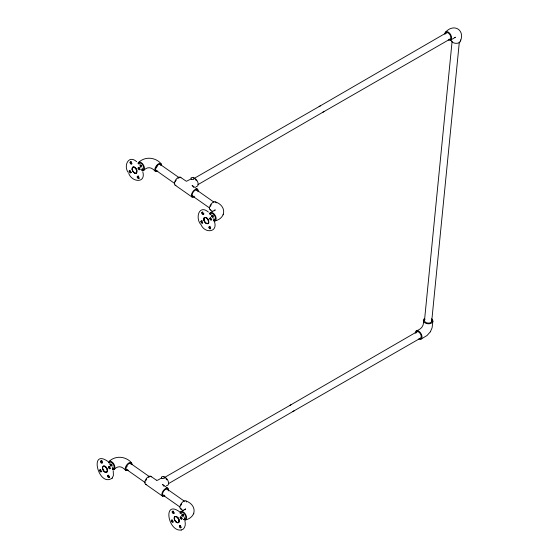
<?xml version="1.0" encoding="UTF-8"?>
<svg xmlns="http://www.w3.org/2000/svg" width="558" height="558" viewBox="0 0 558 558"><rect width="100%" height="100%" fill="white"/><g stroke="black" fill="none" stroke-linecap="round" stroke-linejoin="round"><path stroke-width="0.84" d="M423.382 320.243C424.282 325.628 421.395 329.269 416.331 330.824M460.594 40.804C464.863 29.741 453.961 23.387 445.912 31.771M452.106 41.306L424.54 320.027M431.697 321.464L459.346 41.892M432.855 321.248L432.101 327.79L430.351 331.808M215.095 220.926C226.506 217.948 226.374 205.762 215.639 201.954M185.521 519.986C196.932 517.008 196.8 504.823 186.058 501.014M214.509 210.791L215.276 209.815L210.506 212.577M184.921 509.873L185.702 508.868L180.931 511.637M223.123 214.837L223.402 214.216M193.549 513.89L193.828 513.269M430.371 331.773L427.058 335.498L420.927 339.173M107.875 461.431C88.569 447.837 98.661 488.25 112.304 478.004M112.13 478.234L113.4 475.493L113.246 470.847M179.578 511.77C162.434 499.34 167.993 532.186 181.343 529.995M181.217 530.03C185.137 529.319 185.863 524.415 184.942 521.186M138.084 163.578L139.27 164.066M142.06 169.988L142.583 169.458L142.151 168.084M141.934 170.26L142.562 169.625L142.081 169.904M209.682 214.021L209.996 213.707L210.973 214.405M213.756 220.326L214.279 219.803M213.63 220.598L214.265 219.964L213.463 220.431M108.51 462.631L109.696 463.119M112.479 469.041L113.009 468.518L112.577 467.144M112.36 469.313L112.988 468.685L112.507 468.964M180.101 513.081L180.415 512.76L181.392 513.458M184.182 519.379L184.705 518.856M184.056 519.651L184.684 519.024L183.882 519.484M319.127 106.543L446.588 32.657M197.964 184.628L323.926 111.614M289.546 405.603L417.007 331.717M168.39 483.688L294.352 410.674M138.809 162.238C145.178 156.254 155.257 157.168 160.976 163.585M141.258 165.461L140.295 166.012L139.765 165.642M141.334 165.566L140.372 166.124L140.658 167.044M141.934 169.89L142.576 169.52M143.399 170.588C147.668 166.43 151.051 166.835 155.41 171.313M450.501 40.12L455.454 37.267L454.624 37.428M209.906 213.658L209.501 213.84A4.764 2.748 60 0 1 215.102 215.235A4.764 2.748 60 0 1 213.867 221.059M212.954 215.8L211.991 216.351L211.287 215.855M213.037 215.904L212.145 216.692M213.309 220.417L214.272 219.859L213.854 218.422M109.228 461.299C115.597 455.307 125.683 456.221 131.402 462.638M111.684 464.514L110.721 465.072L109.654 464.326M111.76 464.626L110.798 465.184L111.084 466.097M112.514 468.86L112.995 468.58M113.825 469.648C118.094 465.484 121.477 465.888 125.829 470.373M180.081 512.802L179.92 512.893A4.764 2.748 60 0 1 185.521 514.288A4.764 2.748 60 0 1 184.286 520.119M183.38 514.853L182.417 515.411L181.713 514.915M183.889 516.338L183.463 514.901L182.494 515.522L182.926 516.896M183.735 519.477L184.698 518.919L184.273 517.482M190.941 179.055L186.358 181.287L180.394 177.221M194.728 178.072L320.529 105.734M322.524 112.43L449.825 39.227M161.36 478.108L157.572 480.278L156.477 480.229M164.401 477.557L290.955 404.787M292.943 411.483L420.251 338.281M128.752 173.419C131.674 182.11 146.077 183.798 142.82 171.787M160.104 164.331L179.271 177.786M196.311 189.748L214.056 202.212M156.282 170.567L174.738 183.526M192.482 195.984L209.522 207.946M210.066 209.689L212.835 211.628M175.121 185.151L192.154 197.114M140.197 164.715L141.341 165.51L141.767 166.947M211.894 215.053L213.044 215.848L213.463 217.285M211.182 216.016L211.531 216.267M211.712 216.385L211.956 216.741M150.82 476.274L156.317 480.131M130.53 463.391L149.697 476.846M166.73 488.808L184.482 501.265M126.701 469.62L145.157 482.579M162.908 495.037L179.941 506.999M145.54 484.205L162.58 496.167M180.492 508.75L183.254 510.689M110.617 463.768L111.767 464.563L112.193 466M182.32 514.106L183.463 514.901M181.601 515.076L181.957 515.32M182.131 515.446L182.382 515.801M197.434 189.183L192.085 185.423L193.368 186.777M167.86 488.243L162.511 484.477L163.794 485.83M208.378 212.04C198.732 203.921 195.07 218.631 201.04 224.721C204.939 233.907 218.583 232.456 214.258 221.108M136.682 161.701C128.584 154.322 123.255 165.865 128.221 172.422M193.305 186.644L193.528 187.307M163.731 485.697L163.926 486.199M212.284 217.153L212.5 217.836M140.33 166.633L140.477 167.093M110.756 465.686L110.903 466.146M106.892 472.235A3.543 2.044 60 0 1 102.825 469.034M103.272 466.153A3.543 2.044 60 0 1 104.73 466.097M104.967 466.202A3.543 2.044 60 0 1 106.815 468.036M107.052 468.469A3.543 2.044 60 0 1 107.415 469.362M179.285 521.381A3.543 2.044 60 0 1 178.183 522.72A3.474 2.002 60 0 1 174.215 518.8A3.474 2.002 60 0 1 177.402 517.385A3.474 2.002 60 0 1 178.246 522.686M177.716 522.727A3.543 2.044 60 0 1 175.226 520.837M174.71 519.875A3.543 2.044 60 0 1 174.354 518.633M174.312 518.159A3.543 2.044 60 0 1 174.542 516.987M177.374 517.022A3.543 2.044 60 0 1 178.246 517.964M178.386 518.166A3.543 2.044 60 0 1 178.86 519.031M178.958 519.254A3.543 2.044 60 0 1 179.271 520.37M165.845 478.68A3.676 2.12 60 0 1 166.891 479.866M146.329 484.386A4.764 2.441 -54.9 0 1 146.056 479.029A4.764 2.441 -54.9 0 1 151.344 476.846M145.757 480.912A3.676 1.883 -54.9 0 1 145.98 480.326M146.273 479.74A3.676 1.883 -54.9 0 1 146.635 479.169M148.456 477.418A3.676 1.883 -54.9 0 1 148.93 477.188M164.471 495.253A3.676 1.883 -54.9 0 1 162.629 493.621A3.676 1.883 -54.9 0 1 165.175 489.589A3.676 1.883 -54.9 0 1 167.798 489.987M164.854 495.867A4.764 2.441 -54.9 0 1 161.876 493.956A4.764 2.441 -54.9 0 1 165.928 488.362A4.764 2.441 -54.9 0 1 168.488 490.852M163.62 476.992A4.701 2.713 60 0 1 168.272 481.366A4.701 2.713 60 0 1 166.451 485.544M127.315 469.697A3.676 1.883 -54.9 0 1 127.238 465.198A3.676 1.883 -54.9 0 1 131.228 464.563M126.757 466.934A2.86 1.465 -54.9 0 1 127.105 466.16M128.256 470.164A4.764 2.441 -54.9 0 1 125.243 468.448A4.764 2.441 -54.9 0 1 128.975 462.847A4.764 2.441 -54.9 0 1 131.988 464.563M108.412 462.184A4.764 2.748 60 0 1 113.992 464.249A4.764 2.748 60 0 1 112.59 469.78M109.173 462.84A3.676 2.12 60 0 1 113.483 464.626A3.676 2.12 60 0 1 112.311 468.783M181.545 509.022A4.764 2.441 -54.9 0 1 181.343 503.393A4.764 2.441 -54.9 0 1 186.609 501.984M180.911 505.388A3.676 1.883 -54.9 0 1 181.12 504.857M181.399 504.334A3.676 1.883 -54.9 0 1 181.72 503.818M180.869 513.179A3.676 2.12 60 0 1 185.033 514.699A3.676 2.12 60 0 1 184.405 519.163M181.148 518.34A3.474 2.002 60 0 1 181.301 518.926M182.285 518.766A1.228 0.704 60 0 1 181.064 518.131A1.228 0.704 60 0 1 181.001 516.68M180.952 527.568A1.228 0.704 60 0 1 179.927 526.201A1.228 0.704 60 0 1 180.597 525.406M173.189 521.974A1.228 0.704 60 0 1 172.08 521.095A1.228 0.704 60 0 1 172.115 519.812M174.41 512.962A1.228 0.704 60 0 1 173.043 512.502A1.228 0.704 60 0 1 173.189 510.975M110.121 468.469A1.228 0.704 60 0 1 109.096 467.102A1.228 0.704 60 0 1 109.766 466.307M109.717 477.188A1.228 0.704 60 0 1 108.496 476.553A1.228 0.704 60 0 1 108.433 475.102M101.849 471.384A1.228 0.704 60 0 1 100.579 471.078A1.228 0.704 60 0 1 100.412 469.473M102.351 462.868A1.228 0.704 60 0 1 101.11 461.64A1.228 0.704 60 0 1 101.744 460.671M102.274 461.048A1.228 0.704 60 0 1 102.505 461.347M416.08 332.959A3.676 2.12 60 0 1 420.104 333.377A3.676 2.12 60 0 1 420 338.343M415.264 333.189A4.764 2.748 60 0 1 418.514 331.04A4.764 2.748 60 0 1 421.994 336.809A4.764 2.748 60 0 1 418.751 338.957M431.487 318.799A4.764 3.034 5.6 0 1 431.467 323.096A4.764 3.034 5.6 0 1 424.75 322.691A4.764 3.034 5.6 0 1 424.771 318.395M431.634 320.292A3.676 2.337 5.6 0 1 427.658 323.047A3.676 2.337 5.6 0 1 424.973 319.357M460.503 39.939A4.764 3.034 5.6 0 1 455.844 43.343A4.764 3.034 5.6 0 1 451.213 39.374M444.838 34.136A4.764 2.748 60 0 1 448.088 31.987A4.764 2.748 60 0 1 451.575 37.749A4.764 2.748 60 0 1 448.325 39.897M445.654 33.898A3.676 2.12 60 0 1 449.678 34.324A3.676 2.12 60 0 1 449.574 39.283M195.426 179.627A3.676 2.12 60 0 1 196.465 180.806M136.466 173.182A3.543 2.044 60 0 1 133.718 172.22M133.564 172.045A3.543 2.044 60 0 1 132.825 170.971M132.42 167.588A3.543 2.044 60 0 1 134.311 167.037M134.541 167.149A3.543 2.044 60 0 1 136.389 168.976M136.633 169.409A3.543 2.044 60 0 1 136.989 170.309M208.392 223.346A3.543 2.044 60 0 1 207.757 223.667M207.297 223.674A3.543 2.044 60 0 1 204.807 221.777M204.193 220.563A3.543 2.044 60 0 1 203.928 219.573M203.886 219.106A3.543 2.044 60 0 1 204.116 217.934M206.955 217.962A3.543 2.044 60 0 1 207.82 218.91M207.96 219.113A3.543 2.044 60 0 1 208.434 219.971M208.532 220.194A3.543 2.044 60 0 1 208.845 221.31M208.866 222.328A3.543 2.044 60 0 1 208.497 223.235M175.903 185.326A4.764 2.441 -54.9 0 1 175.631 179.969A4.764 2.441 -54.9 0 1 180.925 177.793M175.331 181.852A3.676 1.883 -54.9 0 1 175.554 181.266M175.854 180.68A3.676 1.883 -54.9 0 1 176.209 180.108M178.037 178.358A3.676 1.883 -54.9 0 1 178.511 178.135M194.044 196.2A3.676 1.883 -54.9 0 1 192.203 194.561A3.676 1.883 -54.9 0 1 194.756 190.529A3.676 1.883 -54.9 0 1 197.372 190.934M194.435 196.807A4.764 2.441 -54.9 0 1 191.45 194.895A4.764 2.441 -54.9 0 1 195.509 189.301A4.764 2.441 -54.9 0 1 198.069 191.799M193.194 177.939A4.701 2.713 60 0 1 197.846 182.313A4.701 2.713 60 0 1 196.025 186.484M156.896 170.636A3.676 1.883 -54.9 0 1 156.819 166.144A3.676 1.883 -54.9 0 1 160.802 165.503M156.338 167.881A2.86 1.465 -54.9 0 1 157.182 166.361M157.83 171.111A4.764 2.441 -54.9 0 1 154.824 169.395A4.764 2.441 -54.9 0 1 158.556 163.787A4.764 2.441 -54.9 0 1 161.562 165.503M137.993 163.124A4.764 2.748 60 0 1 143.573 165.189A4.764 2.748 60 0 1 142.164 170.72M138.747 163.78A3.676 2.12 60 0 1 143.057 165.566A3.676 2.12 60 0 1 141.885 169.73M210.729 209.954A4.764 2.441 -54.9 0 1 211.119 204.061A4.764 2.441 -54.9 0 1 216.19 202.924M210.485 206.327A3.676 1.883 -54.9 0 1 210.701 205.804M210.973 205.274A3.676 1.883 -54.9 0 1 211.294 204.765M210.45 214.119A3.676 2.12 60 0 1 214.614 215.639A3.676 2.12 60 0 1 213.986 220.11M211.859 219.713A1.228 0.704 60 0 1 210.743 219.231A1.228 0.704 60 0 1 210.429 217.801M210.533 228.515A1.228 0.704 60 0 1 209.508 227.148A1.228 0.704 60 0 1 210.178 226.346M202.763 222.914A1.228 0.704 60 0 1 201.522 221.686A1.228 0.704 60 0 1 202.156 220.717M203.991 213.902A1.228 0.704 60 0 1 202.617 213.442A1.228 0.704 60 0 1 202.77 211.921M140.309 169.193A1.228 0.704 60 0 1 138.844 168.565A1.228 0.704 60 0 1 139.34 167.247M139.298 178.135A1.228 0.704 60 0 1 138.07 177.5A1.228 0.704 60 0 1 138.014 176.049M138.475 176.007A1.228 0.704 60 0 1 138.747 176.147M131.423 172.324A1.228 0.704 60 0 1 130.16 172.024A1.228 0.704 60 0 1 129.993 170.42M131.932 163.815A1.228 0.704 60 0 1 130.691 162.587A1.228 0.704 60 0 1 131.318 161.618M186.588 181.315L186.588 181.315M157.007 480.375L157.007 480.375M102.679 468.643A3.271 1.89 60 0 0 106.536 472.124A3.271 1.89 60 0 0 105.553 467.081A3.271 1.89 60 0 0 102.679 468.643M174.382 518.982A3.271 1.89 60 0 0 178.232 522.469A3.271 1.89 60 0 0 177.249 517.419A3.271 1.89 60 0 0 174.382 518.982M161.848 478.22A1.632 1.039 5.6 0 0 164.575 477.92A1.632 1.039 5.6 0 0 162.587 476.525A1.632 1.039 5.6 0 0 161.848 478.22M172.178 511.923A1.228 0.704 60 0 0 173.475 513.541A1.228 0.704 60 0 0 173.482 511.812A1.228 0.704 60 0 0 172.178 511.923M171.313 520.684A1.228 0.704 60 0 0 172.61 522.309A1.228 0.704 60 0 0 172.61 520.572A1.228 0.704 60 0 0 171.313 520.684M179.334 526.32A1.228 0.704 60 0 0 180.632 527.938A1.228 0.704 60 0 0 180.632 526.208A1.228 0.704 60 0 0 179.334 526.32M180.199 517.552A1.228 0.704 60 0 0 181.496 519.177A1.228 0.704 60 0 0 181.503 517.447A1.228 0.704 60 0 0 180.199 517.552M102.519 468.462A3.474 2.002 60 0 0 106.55 472.347A3.474 2.002 60 0 0 105.699 467.046A3.474 2.002 60 0 0 102.519 468.462M100.475 461.585A1.228 0.704 60 0 0 101.779 463.203A1.228 0.704 60 0 0 101.779 461.473A1.228 0.704 60 0 0 100.475 461.585M99.61 470.345A1.228 0.704 60 0 0 100.907 471.963A1.228 0.704 60 0 0 100.914 470.234A1.228 0.704 60 0 0 99.61 470.345M107.631 475.981A1.228 0.704 60 0 0 108.929 477.599A1.228 0.704 60 0 0 108.936 475.869A1.228 0.704 60 0 0 107.631 475.981M108.496 467.213A1.228 0.704 60 0 0 109.793 468.839A1.228 0.704 60 0 0 109.8 467.109A1.228 0.704 60 0 0 108.496 467.213M132.26 169.59A3.271 1.89 60 0 0 136.11 173.071A3.271 1.89 60 0 0 135.127 168.021A3.271 1.89 60 0 0 132.26 169.59M203.956 219.929A3.271 1.89 60 0 0 207.806 223.409A3.271 1.89 60 0 0 206.83 218.359A3.271 1.89 60 0 0 203.956 219.929M191.429 179.167A1.632 1.039 5.6 0 0 194.156 178.86A1.632 1.039 5.6 0 0 192.161 177.465A1.632 1.039 5.6 0 0 191.429 179.167M203.789 219.74A3.474 2.002 60 0 0 207.827 223.632A3.474 2.002 60 0 0 206.976 218.331A3.474 2.002 60 0 0 203.789 219.74M201.752 212.87A1.228 0.704 60 0 0 203.049 214.488A1.228 0.704 60 0 0 203.056 212.758A1.228 0.704 60 0 0 201.752 212.87M200.887 221.631A1.228 0.704 60 0 0 202.184 223.249A1.228 0.704 60 0 0 202.191 221.519A1.228 0.704 60 0 0 200.887 221.631M208.908 227.259A1.228 0.704 60 0 0 210.206 228.878A1.228 0.704 60 0 0 210.213 227.148A1.228 0.704 60 0 0 208.908 227.259M209.773 218.499A1.228 0.704 60 0 0 211.07 220.117A1.228 0.704 60 0 0 211.077 218.387A1.228 0.704 60 0 0 209.773 218.499M132.093 169.402A3.474 2.002 60 0 0 136.124 173.294A3.474 2.002 60 0 0 135.28 167.993A3.474 2.002 60 0 0 132.093 169.402M130.056 162.524A1.228 0.704 60 0 0 131.353 164.15A1.228 0.704 60 0 0 131.36 162.42A1.228 0.704 60 0 0 130.056 162.524M129.191 171.292A1.228 0.704 60 0 0 130.488 172.91A1.228 0.704 60 0 0 130.488 171.18A1.228 0.704 60 0 0 129.191 171.292M137.212 176.921A1.228 0.704 60 0 0 138.51 178.539A1.228 0.704 60 0 0 138.51 176.809A1.228 0.704 60 0 0 137.212 176.921M138.077 168.16A1.228 0.704 60 0 0 139.374 169.778A1.228 0.704 60 0 0 139.374 168.049A1.228 0.704 60 0 0 138.077 168.16"/></g></svg>
